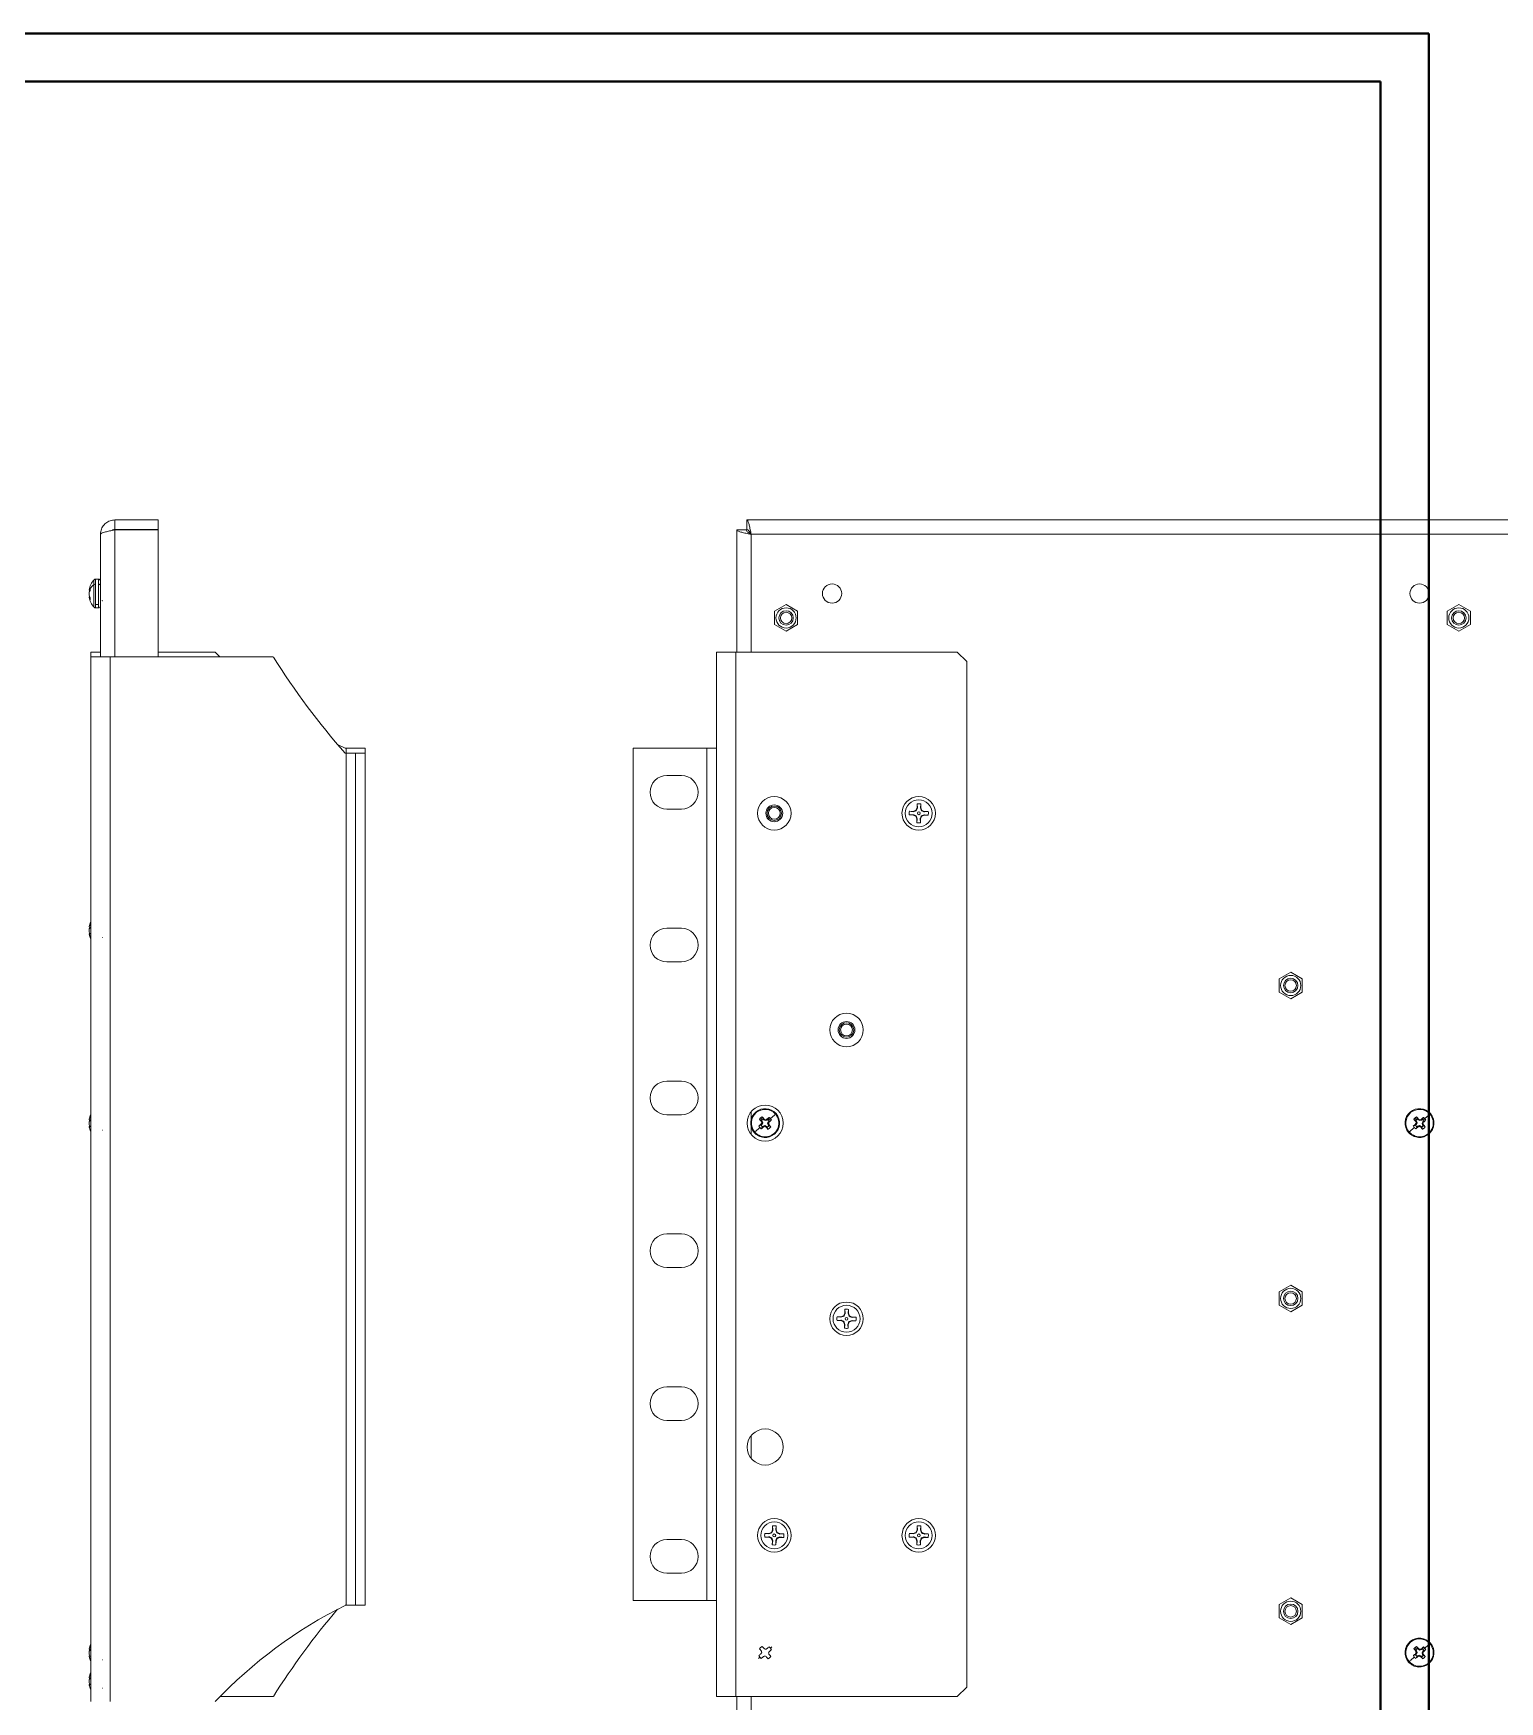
# Model space of a CAD drawing. Header units: millimetres. Extents: x 0 to 1158, y 0 to 594.
# Drawn here: x 551.3 to 855.8, y 247.7 to 594.2 of the extents above; entities that cross this region are included whole.
import ezdxf

# ---------------------------------------------------------------- set-up
doc = ezdxf.new("R2010")
doc.units = ezdxf.units.MM

msp = doc.modelspace()

# ---------------------------------------------------------------- linework, layer by layer
at = {"color": 7, "linetype": 'Continuous', "lineweight": 40}
for p, q in [((0.08, 594.21), (841.08, 594.21)), ((841.08, 0.21), (841.08, 594.21)), ((25.08, 584.21), (831.08, 584.21)), ((831.08, 10.21), (831.08, 584.21))]:
    msp.add_line(p, q, dxfattribs=at)
at = {"color": 7, "linetype": 'Continuous', "lineweight": 15}
for p, q in [((568.25, 493.15), (568.25, 491.15)), ((568.25, 493.15), (577.25, 493.15)), ((577.25, 493.15), (577.25, 491.15)), ((1134.91, 493.15), (699.45, 493.15)), ((699.45, 493.15), (699.45, 491.15)), ((565.25, 464.67), (565.25, 490.15)), ((568.25, 491.15), (577.25, 491.15)), ((568.25, 491.08), (577.25, 491.08)), ((577.25, 464.67), (577.25, 491.08)), ((697.38, 491.08), (697.38, 465.7)), ((697.38, 491.08), (699.38, 491.08)), ((1133.98, 490.15), (700.38, 490.15)), ((562.91, 478.55), (563.09, 478.53)), ((563.09, 478.78), (563.09, 478.46)), ((564.82, 480.85), (564.24, 480.85)), ((564.24, 475.57), (564.24, 479.8)), ((564.82, 479.8), (564.82, 475.57)), ((562.91, 477.9), (562.92, 477.9)), ((562.91, 477.14), (563.05, 477.16)), ((562.93, 478.16), (562.97, 478.16)), ((563.09, 477.04), (563.09, 476.76)), ((563.09, 476.76), (563.09, 476.55)), ((564.82, 475.57), (564.24, 475.57)), ((564.24, 474.85), (564.82, 474.85)), ((707.63, 475.55), (705.23, 474.16)), ((710.03, 474.16), (707.63, 475.55)), ((847.33, 475.55), (844.93, 474.16)), ((849.73, 474.16), (847.33, 475.55)), ((705.23, 474.16), (705.23, 471.39)), ((705.23, 471.39), (707.63, 470.01)), ((707.63, 470.01), (710.03, 471.39)), ((710.03, 471.39), (710.03, 474.16)), ((844.93, 474.16), (844.93, 471.39)), ((844.93, 471.39), (847.33, 470.01)), ((847.33, 470.01), (849.73, 471.39)), ((849.73, 471.39), (849.73, 474.16)), ((563.25, 464.67), (563.25, 465.7)), ((563.25, 465.7), (565.25, 465.7)), ((563.25, 247.67), (563.25, 464.67)), ((563.25, 464.67), (567.25, 464.67)), ((567.25, 247.67), (567.25, 464.67)), ((567.25, 464.67), (601.15, 464.67)), ((577.25, 465.7), (589.05, 465.7)), ((590.05, 464.67), (589.05, 465.7)), ((693.18, 465.7), (693.18, 248.7)), ((697.18, 465.7), (693.18, 465.7)), ((697.18, 465.7), (697.18, 248.7)), ((743.18, 465.7), (697.18, 465.7)), ((745.18, 463.7), (743.18, 465.7)), ((745.18, 463.7), (745.18, 250.7)), ((616.05, 445.7), (614.46, 446.51)), ((616.25, 445.7), (616.05, 445.7)), ((616.05, 444.67), (616.25, 444.67)), ((620.25, 445.7), (616.25, 445.7)), ((616.25, 267.67), (616.25, 444.67)), ((616.25, 444.67), (618.25, 444.67)), ((618.25, 444.67), (620.25, 444.67)), ((618.25, 267.67), (618.25, 444.67)), ((620.25, 445.7), (620.25, 444.67)), ((620.25, 267.67), (620.25, 444.67)), ((675.88, 445.7), (675.88, 268.7)), ((675.88, 445.7), (691.18, 445.7)), ((691.18, 445.7), (691.18, 268.7)), ((691.18, 445.7), (693.18, 445.7)), ((682.88, 440.07), (685.88, 440.07)), ((734.82, 433.38), (734.58, 432.82)), ((734.82, 433.38), (734.83, 434.17)), ((734.82, 433.38), (734.9, 433.36)), ((734.9, 433.36), (734.84, 434.17)), ((735.59, 434.15), (735.51, 433.35)), ((735.51, 433.35), (735.59, 433.36)), ((735.51, 433.35), (735.72, 432.71)), ((735.6, 434.15), (735.59, 433.36)), ((735.81, 432.8), (735.59, 433.36)), ((685.88, 433.07), (682.88, 433.07)), ((734.02, 431.91), (733.21, 431.86)), ((734, 431.83), (733.21, 431.85)), ((733.22, 432.61), (734.03, 432.52)), ((733.23, 432.62), (734.02, 432.6)), ((734, 431.83), (734.02, 431.91)), ((734, 431.83), (734.56, 431.59)), ((734.58, 432.82), (734.02, 432.6)), ((734.03, 432.52), (734.02, 432.6)), ((734.03, 432.52), (734.67, 432.73)), ((734.56, 431.59), (734.65, 431.68)), ((734.56, 431.59), (734.78, 431.03)), ((734.58, 432.82), (734.67, 432.73)), ((734.86, 431.04), (734.65, 431.68)), ((734.76, 430.24), (734.78, 431.03)), ((734.77, 430.24), (734.86, 431.04)), ((734.86, 431.04), (734.78, 431.03)), ((735.47, 431.03), (735.52, 430.23)), ((735.54, 431.02), (735.47, 431.03)), ((735.54, 431.02), (735.53, 430.23)), ((735.54, 431.02), (735.79, 431.57)), ((736.33, 431.87), (735.7, 431.66)), ((735.79, 431.57), (735.7, 431.66)), ((735.81, 432.8), (735.72, 432.71)), ((735.79, 431.57), (736.35, 431.79)), ((735.81, 432.8), (736.36, 432.56)), ((736.33, 431.87), (736.35, 431.79)), ((737.14, 431.78), (736.33, 431.87)), ((736.35, 432.48), (736.36, 432.56)), ((736.35, 432.48), (737.15, 432.54)), ((737.14, 431.78), (736.35, 431.79)), ((736.36, 432.56), (737.15, 432.54)), ((562.91, 408.59), (563.09, 408.57)), ((562.91, 407.94), (562.92, 407.94)), ((562.91, 407.18), (563.05, 407.2)), ((562.93, 408.2), (562.97, 408.2)), ((682.88, 408.32), (685.88, 408.32)), ((685.88, 401.32), (682.88, 401.32)), ((812.42, 399.2), (810.02, 397.81)), ((814.82, 397.81), (812.42, 399.2)), ((810.02, 397.81), (810.02, 395.04)), ((814.82, 395.04), (814.82, 397.81)), ((810.02, 395.04), (812.42, 393.66)), ((812.42, 393.66), (814.82, 395.04)), ((682.88, 376.57), (685.88, 376.57)), ((562.91, 368.55), (563.09, 368.53)), ((562.91, 367.9), (562.92, 367.9)), ((562.93, 368.16), (562.97, 368.16)), ((685.88, 369.57), (682.88, 369.57)), ((702.43, 367.41), (701.99, 367.23)), ((702.09, 368.65), (702.35, 368.94)), ((702.09, 368.65), (702.51, 368.41)), ((702.35, 368.94), (702.67, 369.14)), ((702.35, 368.94), (702.66, 368.57)), ((702.43, 367.41), (702.6, 367.55)), ((702.46, 367.66), (702.6, 367.55)), ((702.5, 368.16), (702.65, 368.24)), ((702.66, 368.57), (702.51, 368.41)), ((702.65, 368.24), (702.51, 368.41)), ((702.58, 367.9), (702.77, 367.89)), ((702.77, 367.89), (702.6, 367.55)), ((702.65, 368.24), (702.77, 367.89)), ((702.85, 368.69), (702.66, 368.57)), ((702.85, 368.69), (702.67, 369.14)), ((702.85, 368.69), (702.98, 368.53)), ((703.09, 368.67), (702.98, 368.53)), ((703.32, 368.36), (702.98, 368.53)), ((703.34, 368.55), (703.32, 368.36)), ((703.68, 368.48), (703.32, 368.36)), ((703.59, 368.63), (703.68, 368.48)), ((703.68, 368.48), (703.84, 368.62)), ((703.8, 367.81), (703.97, 368.14)), ((703.92, 367.45), (703.8, 367.81)), ((703.99, 367.79), (703.8, 367.81)), ((703.84, 368.62), (704.09, 369.04)), ((704.01, 368.47), (703.84, 368.62)), ((704.07, 367.53), (703.92, 367.45)), ((703.92, 367.45), (704.05, 367.29)), ((704.13, 368.28), (703.97, 368.14)), ((704.11, 368.04), (703.97, 368.14)), ((704.37, 368.78), (704.01, 368.47)), ((704.13, 368.28), (704.01, 368.47)), ((704.09, 369.04), (704.37, 368.78)), ((704.58, 368.46), (704.13, 368.28)), ((704.37, 368.78), (704.58, 368.46)), ((838.33, 367.41), (837.89, 367.23)), ((837.99, 368.65), (838.25, 368.94)), ((837.99, 368.65), (838.41, 368.41)), ((838.25, 368.94), (838.57, 369.14)), ((838.25, 368.94), (838.56, 368.57)), ((838.33, 367.41), (838.5, 367.55)), ((838.36, 367.66), (838.5, 367.55)), ((838.4, 368.16), (838.55, 368.24)), ((838.56, 368.57), (838.41, 368.41)), ((838.55, 368.24), (838.41, 368.41)), ((838.48, 367.9), (838.67, 367.89)), ((838.67, 367.89), (838.5, 367.55)), ((838.55, 368.24), (838.67, 367.89)), ((838.75, 368.69), (838.56, 368.57)), ((838.75, 368.69), (838.57, 369.14)), ((838.75, 368.69), (838.88, 368.53)), ((838.99, 368.67), (838.88, 368.53)), ((839.22, 368.36), (838.88, 368.53)), ((839.24, 368.55), (839.22, 368.36)), ((839.58, 368.48), (839.22, 368.36)), ((839.49, 368.63), (839.58, 368.48)), ((839.58, 368.48), (839.74, 368.62)), ((839.7, 367.81), (839.87, 368.14)), ((839.82, 367.45), (839.7, 367.81)), ((839.89, 367.79), (839.7, 367.81)), ((839.74, 368.62), (839.99, 369.04)), ((839.91, 368.47), (839.74, 368.62)), ((839.97, 367.53), (839.82, 367.45)), ((839.82, 367.45), (839.95, 367.29)), ((840.03, 368.28), (839.87, 368.14)), ((840.01, 368.04), (839.87, 368.14)), ((840.27, 368.78), (839.91, 368.47)), ((840.03, 368.28), (839.91, 368.47)), ((839.99, 369.04), (840.27, 368.78)), ((840.48, 368.46), (840.03, 368.28)), ((840.27, 368.78), (840.48, 368.46)), ((562.91, 367.14), (563.05, 367.16)), ((702.19, 366.91), (701.99, 367.23)), ((702.48, 366.66), (702.19, 366.91)), ((702.72, 367.07), (702.48, 366.66)), ((702.88, 367.21), (703.24, 367.33)), ((702.97, 367.06), (702.88, 367.21)), ((703.23, 367.14), (703.24, 367.33)), ((703.24, 367.33), (703.58, 367.16)), ((703.47, 367.02), (703.58, 367.16)), ((703.72, 367), (703.9, 367.12)), ((703.72, 367), (703.9, 366.55)), ((703.9, 367.12), (704.05, 367.29)), ((704.22, 366.76), (703.9, 366.55)), ((704.47, 367.04), (704.05, 367.29)), ((704.47, 367.04), (704.22, 366.76)), ((838.09, 366.91), (837.89, 367.23)), ((838.38, 366.66), (838.09, 366.91)), ((838.62, 367.07), (838.38, 366.66)), ((838.78, 367.21), (839.14, 367.33)), ((838.87, 367.06), (838.78, 367.21)), ((839.13, 367.14), (839.14, 367.33)), ((839.14, 367.33), (839.48, 367.16)), ((839.37, 367.02), (839.48, 367.16)), ((839.62, 367), (839.8, 367.12)), ((839.62, 367), (839.8, 366.55)), ((839.8, 367.12), (839.95, 367.29)), ((840.12, 366.76), (839.8, 366.55)), ((840.37, 367.04), (839.95, 367.29)), ((840.37, 367.04), (840.12, 366.76)), ((682.88, 344.82), (685.88, 344.82)), ((685.88, 337.82), (682.88, 337.82)), ((812.42, 334.2), (810.02, 332.81)), ((810.02, 332.81), (810.02, 330.04)), ((814.82, 332.81), (812.42, 334.2)), ((814.82, 330.04), (814.82, 332.81)), ((810.02, 330.04), (812.42, 328.66)), ((812.42, 328.66), (814.82, 330.04)), ((719.02, 326.91), (718.21, 326.86)), ((719, 326.83), (718.21, 326.85)), ((718.22, 327.61), (719.03, 327.52)), ((718.23, 327.62), (719.02, 327.6)), ((719, 326.83), (719.02, 326.91)), ((719, 326.83), (719.56, 326.59)), ((719.58, 327.82), (719.02, 327.6)), ((719.03, 327.52), (719.02, 327.6)), ((719.03, 327.52), (719.67, 327.73)), ((719.56, 326.59), (719.65, 326.68)), ((719.56, 326.59), (719.78, 326.03)), ((719.82, 328.38), (719.58, 327.82)), ((719.58, 327.82), (719.67, 327.73)), ((719.86, 326.04), (719.65, 326.68)), ((719.76, 325.24), (719.78, 326.03)), ((719.77, 325.24), (719.86, 326.04)), ((719.86, 326.04), (719.78, 326.03)), ((719.82, 328.38), (719.83, 329.17)), ((719.82, 328.38), (719.9, 328.36)), ((719.9, 328.36), (719.84, 329.17)), ((720.47, 326.03), (720.52, 325.23)), ((720.54, 326.02), (720.47, 326.03)), ((720.59, 329.15), (720.51, 328.35)), ((720.51, 328.35), (720.59, 328.36)), ((720.51, 328.35), (720.72, 327.71)), ((720.54, 326.02), (720.53, 325.23)), ((720.54, 326.02), (720.79, 326.57)), ((720.6, 329.15), (720.59, 328.36)), ((720.81, 327.8), (720.59, 328.36)), ((721.33, 326.87), (720.7, 326.66)), ((720.79, 326.57), (720.7, 326.66)), ((720.81, 327.8), (720.72, 327.71)), ((720.79, 326.57), (721.35, 326.79)), ((720.81, 327.8), (721.36, 327.56)), ((721.33, 326.87), (721.35, 326.79)), ((722.14, 326.78), (721.33, 326.87)), ((721.35, 327.48), (721.36, 327.56)), ((721.35, 327.48), (722.15, 327.54)), ((722.14, 326.78), (721.35, 326.79)), ((721.36, 327.56), (722.15, 327.54)), ((682.88, 313.07), (685.88, 313.07)), ((685.88, 306.07), (682.88, 306.07)), ((682.88, 281.32), (685.88, 281.32)), ((704.02, 281.91), (703.21, 281.86)), ((704, 281.83), (703.21, 281.85)), ((703.22, 282.61), (704.03, 282.52)), ((703.23, 282.62), (704.02, 282.6)), ((704, 281.83), (704.02, 281.91)), ((704, 281.83), (704.56, 281.59)), ((704.58, 282.82), (704.02, 282.6)), ((704.03, 282.52), (704.02, 282.6)), ((704.03, 282.52), (704.67, 282.73)), ((704.56, 281.59), (704.65, 281.68)), ((704.56, 281.59), (704.78, 281.03)), ((704.82, 283.38), (704.58, 282.82)), ((704.58, 282.82), (704.67, 282.73)), ((704.86, 281.04), (704.65, 281.68)), ((704.76, 280.24), (704.78, 281.03)), ((704.77, 280.24), (704.86, 281.04)), ((704.86, 281.04), (704.78, 281.03)), ((704.82, 283.38), (704.83, 284.17)), ((704.82, 283.38), (704.9, 283.36)), ((704.9, 283.36), (704.84, 284.17)), ((705.47, 281.03), (705.52, 280.23)), ((705.54, 281.02), (705.47, 281.03)), ((705.59, 284.15), (705.51, 283.35)), ((705.51, 283.35), (705.59, 283.36)), ((705.51, 283.35), (705.72, 282.71)), ((705.54, 281.02), (705.53, 280.23)), ((705.54, 281.02), (705.79, 281.57)), ((705.6, 284.15), (705.59, 283.36)), ((705.81, 282.8), (705.59, 283.36)), ((706.33, 281.87), (705.7, 281.66)), ((705.79, 281.57), (705.7, 281.66)), ((705.81, 282.8), (705.72, 282.71)), ((705.79, 281.57), (706.35, 281.79)), ((705.81, 282.8), (706.36, 282.56)), ((706.33, 281.87), (706.35, 281.79)), ((707.14, 281.78), (706.33, 281.87)), ((706.35, 282.48), (706.36, 282.56)), ((706.35, 282.48), (707.15, 282.54)), ((707.14, 281.78), (706.35, 281.79)), ((706.36, 282.56), (707.15, 282.54)), ((734.02, 281.91), (733.21, 281.86)), ((734, 281.83), (733.21, 281.85)), ((733.22, 282.61), (734.03, 282.52)), ((733.23, 282.62), (734.02, 282.6)), ((734, 281.83), (734.02, 281.91)), ((734, 281.83), (734.56, 281.59)), ((734.58, 282.82), (734.02, 282.6)), ((734.03, 282.52), (734.02, 282.6)), ((734.03, 282.52), (734.67, 282.73)), ((734.56, 281.59), (734.65, 281.68)), ((734.56, 281.59), (734.78, 281.03)), ((734.82, 283.38), (734.58, 282.82)), ((734.58, 282.82), (734.67, 282.73)), ((734.86, 281.04), (734.65, 281.68)), ((734.76, 280.24), (734.78, 281.03)), ((734.77, 280.24), (734.86, 281.04)), ((734.86, 281.04), (734.78, 281.03)), ((734.82, 283.38), (734.83, 284.17)), ((734.82, 283.38), (734.9, 283.36)), ((734.9, 283.36), (734.84, 284.17)), ((735.47, 281.03), (735.52, 280.23)), ((735.54, 281.02), (735.47, 281.03)), ((735.59, 284.15), (735.51, 283.35)), ((735.51, 283.35), (735.59, 283.36)), ((735.51, 283.35), (735.72, 282.71)), ((735.54, 281.02), (735.53, 280.23)), ((735.54, 281.02), (735.79, 281.57)), ((735.6, 284.15), (735.59, 283.36)), ((735.81, 282.8), (735.59, 283.36)), ((736.33, 281.87), (735.7, 281.66)), ((735.79, 281.57), (735.7, 281.66)), ((735.81, 282.8), (735.72, 282.71)), ((735.79, 281.57), (736.35, 281.79)), ((735.81, 282.8), (736.36, 282.56)), ((736.33, 281.87), (736.35, 281.79)), ((737.14, 281.78), (736.33, 281.87)), ((736.35, 282.48), (736.36, 282.56)), ((736.35, 282.48), (737.15, 282.54)), ((737.14, 281.78), (736.35, 281.79)), ((736.36, 282.56), (737.15, 282.54)), ((685.88, 274.32), (682.88, 274.32)), ((616.25, 267.67), (616.05, 267.67)), ((618.25, 267.67), (616.25, 267.67)), ((620.25, 267.67), (618.25, 267.67)), ((691.18, 268.7), (675.88, 268.7)), ((693.18, 268.7), (691.18, 268.7)), ((812.42, 269.2), (810.02, 267.81)), ((810.02, 267.81), (810.02, 265.04)), ((814.82, 267.81), (812.42, 269.2)), ((814.82, 265.04), (814.82, 267.81)), ((810.02, 265.04), (812.42, 263.66)), ((812.42, 263.66), (814.82, 265.04)), ((562.91, 258.55), (563.09, 258.53)), ((562.91, 257.9), (562.92, 257.9)), ((562.91, 257.14), (563.05, 257.16)), ((562.93, 258.16), (562.97, 258.16)), ((702.19, 256.91), (701.99, 257.23)), ((702.09, 258.65), (702.35, 258.94)), ((702.48, 256.66), (702.19, 256.91)), ((702.35, 258.94), (702.67, 259.14)), ((702.46, 257.66), (702.48, 257.64)), ((702.5, 258.16), (702.52, 258.17)), ((702.58, 257.9), (702.61, 257.9)), ((702.97, 257.06), (702.96, 257.09)), ((703.09, 258.67), (703.07, 258.65)), ((703.23, 257.14), (703.23, 257.18)), ((703.34, 258.55), (703.33, 258.52)), ((703.47, 257.02), (703.49, 257.04)), ((703.59, 258.63), (703.61, 258.61)), ((704.22, 256.76), (703.9, 256.55)), ((703.99, 257.79), (703.95, 257.8)), ((704.07, 257.53), (704.04, 257.52)), ((704.11, 258.04), (704.08, 258.05)), ((704.09, 259.04), (704.37, 258.78)), ((704.47, 257.04), (704.22, 256.76)), ((704.37, 258.78), (704.58, 258.46)), ((838.33, 257.41), (837.89, 257.23)), ((838.09, 256.91), (837.89, 257.23)), ((837.99, 258.65), (838.25, 258.94)), ((837.99, 258.65), (838.41, 258.41)), ((838.38, 256.66), (838.09, 256.91)), ((838.25, 258.94), (838.57, 259.14)), ((838.25, 258.94), (838.56, 258.57)), ((838.33, 257.41), (838.5, 257.55)), ((838.36, 257.66), (838.5, 257.55)), ((838.62, 257.07), (838.38, 256.66)), ((838.4, 258.16), (838.55, 258.24)), ((838.56, 258.57), (838.41, 258.41)), ((838.55, 258.24), (838.41, 258.41)), ((838.48, 257.9), (838.67, 257.89)), ((838.67, 257.89), (838.5, 257.55)), ((838.55, 258.24), (838.67, 257.89)), ((838.75, 258.69), (838.56, 258.57)), ((838.75, 258.69), (838.57, 259.14)), ((838.75, 258.69), (838.88, 258.53)), ((838.78, 257.21), (839.14, 257.33)), ((838.87, 257.06), (838.78, 257.21)), ((838.99, 258.67), (838.88, 258.53)), ((839.22, 258.36), (838.88, 258.53)), ((839.13, 257.14), (839.14, 257.33)), ((839.14, 257.33), (839.48, 257.16)), ((839.24, 258.55), (839.22, 258.36)), ((839.58, 258.48), (839.22, 258.36)), ((839.37, 257.02), (839.48, 257.16)), ((839.49, 258.63), (839.58, 258.48)), ((839.58, 258.48), (839.74, 258.62)), ((839.62, 257), (839.8, 257.12)), ((839.62, 257), (839.8, 256.55)), ((839.7, 257.81), (839.87, 258.14)), ((839.82, 257.45), (839.7, 257.81)), ((839.89, 257.79), (839.7, 257.81)), ((839.74, 258.62), (839.99, 259.04)), ((839.91, 258.47), (839.74, 258.62)), ((839.8, 257.12), (839.95, 257.29)), ((840.12, 256.76), (839.8, 256.55)), ((839.97, 257.53), (839.82, 257.45)), ((839.82, 257.45), (839.95, 257.29)), ((840.03, 258.28), (839.87, 258.14)), ((840.01, 258.04), (839.87, 258.14)), ((840.27, 258.78), (839.91, 258.47)), ((840.03, 258.28), (839.91, 258.47)), ((840.37, 257.04), (839.95, 257.29)), ((839.99, 259.04), (840.27, 258.78)), ((840.48, 258.46), (840.03, 258.28)), ((840.37, 257.04), (840.12, 256.76)), ((840.27, 258.78), (840.48, 258.46)), ((562.91, 252.63), (563.09, 252.61)), ((562.91, 251.98), (562.92, 251.98)), ((562.91, 251.22), (563.05, 251.24)), ((562.93, 252.24), (562.97, 252.24)), ((743.18, 248.7), (745.18, 250.7)), ((590.05, 248.7), (601.15, 248.7)), ((697.18, 248.7), (693.18, 248.7)), ((743.18, 248.7), (697.18, 248.7)), ((697.38, 248.7), (697.38, 177.16))]:
    msp.add_line(p, q, dxfattribs=at)
at = {"color": 110, "linetype": 'Continuous', "lineweight": 15}
for p, q in [((568.25, 464.67), (568.25, 491.08)), ((700.38, 490.15), (700.38, 465.7)), ((563.91, 479.7), (563.91, 480.7)), ((563.91, 475), (563.91, 479.7)), ((564.24, 479.8), (564.24, 480.85)), ((564.82, 480.85), (564.82, 479.8)), ((564.24, 474.85), (564.24, 475.57)), ((564.82, 475.57), (564.82, 474.85)), ((616.25, 445.7), (616.25, 444.67)), ((700.38, 370.22), (700.38, 368.61)), ((700.38, 367.08), (700.38, 365.47)), ((700.38, 302.94), (700.38, 298.18)), ((700.38, 248.7), (700.38, 178.09))]:
    msp.add_line(p, q, dxfattribs=at)
at = {"color": 7, "linetype": 'Continuous', "lineweight": 15, "flags": 128}
for points in [[(564.82, 479.8), (564.9, 479.8), (564.98, 479.78), (565.06, 479.75), (565.12, 479.72), (565.18, 479.68), (565.22, 479.63), (565.24, 479.57), (565.25, 479.52)], [(704.37, 368.78), (704.52, 368.91), (704.66, 369.03), (704.8, 369.15), (704.94, 369.27), (705.07, 369.38), (705.2, 369.49), (705.32, 369.6), (705.45, 369.7)], [(705.45, 369.7), (705.47, 369.73), (705.49, 369.74), (705.51, 369.76), (705.53, 369.78), (705.54, 369.79), (705.55, 369.79), (705.56, 369.8), (705.56, 369.8)], [(840.27, 368.78), (840.42, 368.91), (840.56, 369.03), (840.7, 369.15), (840.84, 369.27), (840.97, 369.38), (841.1, 369.49), (841.22, 369.6), (841.35, 369.7)], [(841.35, 369.7), (841.37, 369.73), (841.39, 369.74), (841.41, 369.76), (841.43, 369.78), (841.44, 369.79), (841.45, 369.79), (841.46, 369.8), (841.46, 369.8)], [(701.12, 365.99), (701.09, 365.97), (701.07, 365.95), (701.05, 365.93), (701.04, 365.92), (701.02, 365.91), (701.01, 365.9), (701.01, 365.89), (701.01, 365.89)], [(702.19, 366.91), (702.05, 366.79), (701.9, 366.66), (701.76, 366.54), (701.63, 366.43), (701.49, 366.31), (701.36, 366.2), (701.24, 366.09), (701.12, 365.99)], [(702.88, 367.21), (702.79, 367.14), (702.72, 367.07)], [(703.72, 367), (703.64, 367.09), (703.58, 367.16)], [(837.02, 365.99), (836.99, 365.97), (836.97, 365.95), (836.95, 365.93), (836.94, 365.92), (836.92, 365.91), (836.91, 365.9), (836.91, 365.89), (836.91, 365.89)], [(838.09, 366.91), (837.95, 366.79), (837.8, 366.66), (837.66, 366.54), (837.53, 366.43), (837.39, 366.31), (837.26, 366.2), (837.14, 366.09), (837.02, 365.99)], [(838.78, 367.21), (838.69, 367.14), (838.62, 367.07)], [(839.62, 367), (839.54, 367.09), (839.48, 367.16)], [(838.09, 256.91), (837.95, 256.79), (837.8, 256.66), (837.66, 256.54), (837.53, 256.43), (837.39, 256.31), (837.26, 256.2), (837.14, 256.09), (837.02, 255.99)], [(838.78, 257.21), (838.69, 257.14), (838.62, 257.07)], [(839.62, 257), (839.54, 257.09), (839.48, 257.16)], [(840.27, 258.78), (840.42, 258.91), (840.56, 259.03), (840.7, 259.15), (840.84, 259.27), (840.97, 259.38), (841.1, 259.49), (841.22, 259.6), (841.35, 259.7)], [(841.35, 259.7), (841.37, 259.73), (841.39, 259.74), (841.41, 259.76), (841.43, 259.78), (841.44, 259.79), (841.45, 259.79), (841.46, 259.8), (841.46, 259.8)], [(837.02, 255.99), (836.99, 255.97), (836.97, 255.95), (836.95, 255.93), (836.94, 255.92), (836.92, 255.91), (836.91, 255.9), (836.91, 255.89), (836.91, 255.89)]]:
    msp.add_lwpolyline(points, dxfattribs=at)
at = {"color": 110, "linetype": 'Continuous', "lineweight": 15, "flags": 128}
for points in [[(702.19, 256.91), (702.05, 256.79), (701.9, 256.66), (701.9, 256.66)], [(704.37, 258.78), (704.52, 258.91), (704.66, 259.03), (704.66, 259.03)]]:
    msp.add_lwpolyline(points, dxfattribs=at)
at = {"color": 7, "linetype": 'Continuous', "lineweight": 15}
for centre, radius in [((717.18, 477.85), 2), ((839.18, 477.85), 2), ((707.63, 472.78), 2.1), ((847.33, 472.78), 2.1), ((707.63, 472.78), 1.5), ((707.63, 472.78), 1.19), ((847.33, 472.78), 1.5), ((847.33, 472.78), 1.19), ((705.18, 432.2), 3.48), ((705.18, 432.2), 1.75), ((705.18, 432.2), 1.5), ((705.18, 432.2), 1.23), ((735.18, 432.2), 3.48), ((735.18, 432.2), 2.8), ((735.18, 432.2), 0.293), ((812.42, 396.43), 2.1), ((812.42, 396.43), 1.5), ((812.42, 396.43), 1.19), ((720.18, 387.2), 3.48), ((720.18, 387.2), 1.75), ((720.18, 387.2), 1.5), ((720.18, 387.2), 1.23), ((703.28, 367.85), 3.75), ((812.42, 331.43), 2.1), ((812.42, 331.43), 1.5), ((720.18, 327.2), 3.48), ((720.18, 327.2), 2.8), ((812.42, 331.43), 1.19), ((720.18, 327.2), 0.293), ((703.28, 300.56), 3.75), ((705.18, 282.2), 3.48), ((705.18, 282.2), 2.8), ((735.18, 282.2), 3.48), ((735.18, 282.2), 2.8), ((705.18, 282.2), 0.293), ((735.18, 282.2), 0.293), ((812.42, 266.43), 2.1), ((812.42, 266.43), 1.5), ((812.42, 266.43), 1.19)]:
    msp.add_circle(centre, radius, dxfattribs=at)
for centre, radius, start, end in [((567.2, 477.85), 4.35, 139.0472, 170.3407), ((563.34, 478.46), 0.444, 157.3136, 168.452), ((564.81, 478.12), 1.95, 151.9027, 164.6833), ((565.65, 477.54), 2.79, 159.0759, 167.1958), ((565.09, 477.46), 2.23, 153.4421, 165.134), ((565.6, 477.38), 2.87, 125.9121, 150.741), ((564.24, 480.41), 0.432, 90, 139.0472), ((564.23, 479.25), 0.552, 88.5797, 124.5177), ((564.82, 480.41), 0.432, 0, 90), ((566.87, 477.64), 3.97, 172.5204, 176.2685), ((566.42, 477.55), 3.52, 172.0517, 176.0289), ((566.87, 478.05), 3.97, 183.7309, 187.4809), ((563.79, 477.27), 0.893, 187.9256, 195.8433), ((567.2, 477.85), 4.35, 189.6593, 220.9528), ((565.68, 478.16), 2.82, 192.8412, 203.3487), ((565.42, 477.6), 2.55, 193.1234, 204.3696), ((564.24, 475.28), 0.432, 220.9528, 270), ((564.82, 475.28), 0.432, 270, 0), ((736.52, 549.96), 160, 212.2161, 221.1562), ((682.88, 436.57), 3.5, 90, 270), ((685.88, 436.57), 3.5, 270, 90), ((735.18, 432.2), 2, 77.8774, 99.9908), ((735.18, 432.2), 2, 167.8774, 189.9908), ((735.18, 432.2), 2, 257.8774, 279.9908), ((735.18, 432.2), 2, 347.8774, 9.9908), ((567.2, 407.89), 4.35, 155.2367, 170.3407), ((564.81, 408.16), 1.95, 151.9029, 164.6838), ((563.34, 408.5), 0.444, 157.3101, 168.4526), ((566.87, 407.68), 3.97, 172.5195, 176.269), ((566.42, 407.59), 3.52, 172.052, 176.0287), ((566.87, 408.09), 3.97, 183.7314, 187.48), ((563.79, 407.31), 0.893, 187.9248, 195.8412), ((567.2, 407.89), 4.35, 189.6593, 204.7633), ((565.65, 407.58), 2.79, 159.0779, 167.195), ((565.09, 407.5), 2.23, 153.4439, 165.1329), ((565.69, 408.2), 2.82, 192.8427, 203.3473), ((565.42, 407.64), 2.55, 193.1246, 204.3689), ((682.88, 404.82), 3.5, 90, 270), ((685.88, 404.82), 3.5, 270, 90), ((682.88, 373.07), 3.5, 90, 270), ((685.88, 373.07), 3.5, 270, 90), ((703.28, 367.85), 3, 40.6452, 130.6452), ((839.18, 367.85), 3, 40.6452, 130.6452), ((567.2, 367.85), 4.35, 155.2367, 170.3407), ((563.34, 368.46), 0.444, 157.3076, 168.4551), ((566.87, 367.64), 3.97, 172.5199, 176.2687), ((566.42, 367.55), 3.52, 172.052, 176.0287), ((566.87, 368.05), 3.97, 183.7313, 187.4803), ((564.81, 368.12), 1.95, 151.9024, 164.6843), ((565.65, 367.54), 2.79, 159.078, 167.1947), ((565.09, 367.46), 2.23, 153.4427, 165.1338), ((565.69, 368.16), 2.82, 192.8425, 203.3472), ((703.28, 367.85), 3, 130.6452, 220.6452), ((703.28, 367.85), 2.85, 40.6452, 220.6452), ((703.28, 367.85), 2.85, 220.6452, 40.6452), ((732.5, 333.71), 45.34, 131.5099, 132.3131), ((737.65, 397.42), 45.74, 218.9814, 219.7775), ((744.77, 346.82), 47.16, 153.4484, 153.7781), ((748.86, 382.79), 48.62, 197.5175, 197.8374), ((669.06, 338.55), 45.45, 41.5111, 42.3123), ((681.11, 324.06), 49.73, 63.458, 63.7707), ((718.26, 322.18), 48.71, 107.5168, 107.836), ((732.51, 333.91), 45.18, 128.976, 129.7819), ((660.52, 389.51), 48.58, 333.4536, 333.7737), ((657.65, 352.88), 48.68, 17.5179, 17.8374), ((669.17, 338.48), 45.4, 38.9774, 39.7794), ((674.07, 401.97), 45.32, 311.5095, 312.313), ((703.28, 367.85), 3, 310.6452, 40.6452), ((839.18, 367.85), 3, 130.6452, 220.6452), ((839.18, 367.85), 2.85, 40.6452, 220.6452), ((839.18, 367.85), 2.85, 220.6452, 40.6452), ((868.46, 333.64), 45.43, 131.5107, 132.3123), ((873.43, 397.33), 45.59, 218.9796, 219.7783), ((882.5, 345.91), 49.21, 153.4553, 153.7713), ((885.28, 382.96), 49.16, 197.5193, 197.8356), ((805.03, 338.62), 45.35, 41.5102, 42.3132), ((817.25, 324.55), 49.19, 63.4555, 63.7717), ((854.27, 321.83), 49.08, 107.5175, 107.8344), ((868.5, 333.79), 45.33, 128.9774, 129.7806), ((795.53, 389.95), 49.58, 333.4582, 333.7718), ((792.74, 352.63), 49.52, 17.5192, 17.8332), ((805.1, 338.51), 45.37, 38.9776, 39.7803), ((809.97, 401.97), 45.32, 311.5095, 312.313), ((839.18, 367.85), 3, 310.6452, 40.6452), ((563.79, 367.27), 0.893, 187.9244, 195.8423), ((567.2, 367.85), 4.35, 189.6593, 204.7633), ((565.42, 367.6), 2.55, 193.1234, 204.37), ((703.28, 367.85), 3, 220.6452, 310.6452), ((674.04, 401.81), 45.22, 308.9761, 309.7814), ((688.23, 413.76), 48.97, 287.5184, 287.836), ((725.14, 411.01), 49.04, 243.4557, 243.7729), ((737.47, 397.11), 45.4, 221.5107, 222.3127), ((839.18, 367.85), 3, 220.6452, 310.6452), ((809.82, 401.95), 45.4, 308.9781, 309.7802), ((824.16, 413.67), 48.87, 287.5176, 287.8358), ((860.87, 410.67), 48.65, 243.4545, 243.7741), ((873.25, 397), 45.24, 221.5087, 222.3136), ((682.88, 341.32), 3.5, 90, 270), ((685.88, 341.32), 3.5, 270, 90), ((720.18, 327.2), 2, 167.8774, 189.9908), ((720.18, 327.2), 2, 77.8774, 99.9908), ((720.18, 327.2), 2, 347.8774, 9.9908), ((720.18, 327.2), 2, 257.8774, 279.9908), ((682.88, 309.57), 3.5, 90, 270), ((685.88, 309.57), 3.5, 270, 90), ((705.18, 282.2), 2, 77.8774, 99.9908), ((735.18, 282.2), 2, 77.8774, 99.9908), ((682.88, 277.82), 3.5, 90, 270), ((685.88, 277.82), 3.5, 270, 90), ((705.18, 282.2), 2, 167.8774, 189.9908), ((705.18, 282.2), 2, 347.8774, 9.9908), ((735.18, 282.2), 2, 167.8774, 189.9908), ((735.18, 282.2), 2, 347.8774, 9.9908), ((705.18, 282.2), 2, 257.8774, 279.9908), ((735.18, 282.2), 2, 257.8774, 279.9908), ((660.02, 180.08), 98, 116.6578, 136.3999), ((736.52, 163.4), 160, 139.717, 147.7839), ((839.18, 257.85), 3, 130.6452, 220.6452), ((839.18, 257.85), 2.85, 40.6452, 220.6452), ((839.18, 257.85), 3, 40.6452, 130.6452), ((567.2, 257.85), 4.35, 155.2367, 170.3407), ((563.34, 258.46), 0.444, 157.3081, 168.4546), ((566.87, 257.64), 3.97, 172.5195, 176.269), ((566.42, 257.55), 3.52, 172.052, 176.0287), ((566.87, 258.05), 3.97, 183.7314, 187.48), ((563.79, 257.27), 0.893, 187.9248, 195.8412), ((567.2, 257.85), 4.35, 189.6593, 204.7633), ((564.81, 258.12), 1.95, 151.9024, 164.6843), ((565.65, 257.54), 2.79, 159.0779, 167.195), ((565.09, 257.46), 2.23, 153.4428, 165.134), ((565.69, 258.16), 2.82, 192.8427, 203.3473), ((565.42, 257.6), 2.55, 193.1246, 204.3689), ((732.5, 223.71), 45.34, 131.5099, 132.3131), ((737.63, 287.41), 45.71, 218.981, 219.7775), ((744.55, 236.93), 46.92, 153.4472, 153.7786), ((674.03, 291.82), 45.23, 308.976, 309.7809), ((749.15, 272.89), 48.92, 197.5185, 197.8364), ((669.02, 228.52), 45.49, 41.511, 42.3114), ((688.18, 303.9), 49.12, 287.5196, 287.8362), ((681.36, 214.55), 49.18, 63.4569, 63.7731), ((725.34, 301.41), 49.49, 243.4565, 243.7707), ((718.29, 212.07), 48.82, 107.5172, 107.8357), ((737.63, 287.26), 45.62, 221.5126, 222.3108), ((732.51, 223.9), 45.2, 128.9762, 129.7818), ((660.52, 279.51), 48.58, 333.4536, 333.7737), ((657.82, 242.94), 48.49, 17.5171, 17.8378), ((669.19, 228.49), 45.39, 38.9775, 39.7798), ((674.06, 291.98), 45.34, 311.5099, 312.3131), ((839.18, 257.85), 2.85, 220.6452, 40.6452), ((868.46, 223.64), 45.43, 131.5107, 132.3123), ((873.41, 287.31), 45.57, 218.9792, 219.7783), ((882.27, 236.02), 48.95, 153.4541, 153.7718), ((809.81, 291.96), 45.42, 308.978, 309.7797), ((885.6, 273.06), 49.5, 197.5204, 197.8345), ((805, 228.59), 45.39, 41.5101, 42.3123), ((824.11, 303.81), 49.03, 287.5188, 287.836), ((817.49, 215.03), 48.65, 63.4545, 63.7741), ((861.07, 301.06), 49.1, 243.4552, 243.772), ((854.3, 211.74), 49.18, 107.5178, 107.8341), ((873.41, 287.15), 45.45, 221.5106, 222.3117), ((868.51, 223.78), 45.35, 128.9775, 129.7805), ((795.53, 279.95), 49.58, 333.4582, 333.7718), ((792.92, 242.68), 49.34, 17.5184, 17.8335), ((805.12, 228.52), 45.35, 38.9777, 39.7806), ((809.96, 291.98), 45.34, 311.5099, 312.3131), ((839.18, 257.85), 3, 310.6452, 40.6452), ((567.2, 251.93), 4.35, 155.2367, 170.3407), ((564.81, 252.2), 1.95, 151.9024, 164.6843), ((839.18, 257.85), 3, 220.6452, 310.6452), ((563.34, 252.54), 0.444, 157.3081, 168.4546), ((566.87, 251.72), 3.97, 172.5192, 176.2693), ((566.42, 251.63), 3.52, 172.052, 176.0287), ((566.87, 252.13), 3.97, 183.7314, 187.48), ((563.79, 251.35), 0.893, 187.9248, 195.8412), ((567.2, 251.93), 4.35, 189.6593, 204.7633), ((565.65, 251.62), 2.79, 159.0779, 167.195), ((565.09, 251.54), 2.23, 153.4428, 165.134), ((565.69, 252.24), 2.82, 192.8427, 203.3473), ((565.42, 251.68), 2.55, 193.1246, 204.3689)]:
    msp.add_arc(centre, radius, start, end, dxfattribs=at)
at = {"color": 110, "linetype": 'Continuous', "lineweight": 15}
for centre, radius, start, end in [((565.24, 407.66), 2.44, 144.6844, 151.6684), ((565.23, 367.63), 2.43, 144.6702, 151.6818), ((565.22, 257.63), 2.42, 144.6561, 151.6952), ((565.22, 251.71), 2.42, 144.6561, 151.6952)]:
    msp.add_arc(centre, radius, start, end, dxfattribs=at)
at = {"color": 7, "linetype": 'Continuous', "lineweight": 15}
for points, knots in [([(568.25, 493.15), (567.91, 493.11), (567.23, 493.05), (566.33, 492.52), (565.64, 491.74), (565.3, 490.9), (565.26, 490.35), (565.25, 490.15)], [0, 0, 0, 0, 0.213773, 0.432613, 0.651455, 0.870295, 1, 1, 1, 1]), ([(700.38, 490.15), (700.32, 490.48), (700.18, 491.16), (699.98, 492.07), (699.78, 492.76), (699.6, 493.1), (699.49, 493.13), (699.45, 493.15)], [0, 0, 0, 0, 0.213772, 0.432613, 0.651454, 0.870296, 1, 1, 1, 1]), ([(565.25, 490.15), (565.28, 490.21), (565.35, 490.35), (565.87, 490.55), (566.66, 490.75), (567.5, 490.93), (568.05, 491.04), (568.25, 491.08)], [0, 0, 0, 0, 0.213772, 0.432613, 0.651454, 0.870296, 1, 1, 1, 1]), ([(568.25, 491.15), (568.1, 491.14), (567.9, 491.12), (567.75, 491), (567.71, 490.97)], [0, 0, 0, 0, 0.760859, 1, 1, 1, 1]), ([(697.38, 491.08), (697.41, 491.01), (697.48, 490.88), (698.01, 490.67), (698.79, 490.47), (699.63, 490.29), (700.18, 490.19), (700.38, 490.15)], [0, 0, 0, 0, 0.213773, 0.432613, 0.651455, 0.870295, 1, 1, 1, 1]), ([(699.38, 491.08), (699.4, 490.99), (699.44, 490.82), (699.69, 490.58), (700.02, 490.36), (700.27, 490.21), (700.38, 490.15)], [0, 0, 0, 0, 0.280305, 0.530236, 0.780093, 1, 1, 1, 1]), ([(700.38, 490.15), (700.29, 490.29), (700.13, 490.57), (699.89, 490.9), (699.67, 491.11), (699.52, 491.13), (699.45, 491.15)], [0, 0, 0, 0, 0.280309, 0.530235, 0.780091, 1, 1, 1, 1]), ([(565.66, 476.37), (565.65, 476.36), (565.65, 476.34), (565.64, 476.36), (565.64, 476.37)], [0, 0, 0, 0, 0.561237, 1, 1, 1, 1]), ([(734.67, 432.73), (734.73, 432.9), (734.81, 433.12), (734.88, 433.31), (734.9, 433.36)], [0, 0, 0, 0, 0.767392, 1, 1, 1, 1]), ([(734.65, 431.68), (734.48, 431.75), (734.26, 431.83), (734.06, 431.9), (734.02, 431.91)], [0, 0, 0, 0, 0.76739, 1, 1, 1, 1]), ([(735.7, 431.66), (735.63, 431.49), (735.55, 431.27), (735.48, 431.08), (735.47, 431.03)], [0, 0, 0, 0, 0.767382, 1, 1, 1, 1]), ([(735.72, 432.71), (735.88, 432.65), (736.1, 432.56), (736.3, 432.5), (736.35, 432.48)], [0, 0, 0, 0, 0.767381, 1, 1, 1, 1]), ([(565.66, 406.41), (565.65, 406.4), (565.65, 406.38), (565.64, 406.4), (565.64, 406.41)], [0, 0, 0, 0, 0.561237, 1, 1, 1, 1]), ([(702.43, 367.41), (702.47, 367.35), (702.55, 367.22), (702.66, 367.12), (702.72, 367.07)], [0, 0, 0, 0, 0.499994, 1, 1, 1, 1]), ([(838.33, 367.41), (838.37, 367.35), (838.45, 367.22), (838.56, 367.12), (838.62, 367.07)], [0, 0, 0, 0, 0.500004, 1, 1, 1, 1]), ([(565.66, 366.37), (565.65, 366.36), (565.65, 366.34), (565.64, 366.36), (565.64, 366.37)], [0, 0, 0, 0, 0.561236, 1, 1, 1, 1]), ([(719.65, 326.68), (719.48, 326.75), (719.26, 326.83), (719.06, 326.9), (719.02, 326.91)], [0, 0, 0, 0, 0.767391, 1, 1, 1, 1]), ([(719.67, 327.73), (719.73, 327.9), (719.81, 328.12), (719.88, 328.31), (719.9, 328.36)], [0, 0, 0, 0, 0.767391, 1, 1, 1, 1]), ([(720.7, 326.66), (720.63, 326.49), (720.55, 326.27), (720.48, 326.08), (720.47, 326.03)], [0, 0, 0, 0, 0.767389, 1, 1, 1, 1]), ([(720.72, 327.71), (720.88, 327.65), (721.1, 327.56), (721.3, 327.5), (721.35, 327.48)], [0, 0, 0, 0, 0.767377, 1, 1, 1, 1]), ([(704.65, 281.68), (704.48, 281.75), (704.26, 281.83), (704.06, 281.9), (704.02, 281.91)], [0, 0, 0, 0, 0.767391, 1, 1, 1, 1]), ([(704.67, 282.73), (704.73, 282.9), (704.81, 283.12), (704.88, 283.31), (704.9, 283.36)], [0, 0, 0, 0, 0.767392, 1, 1, 1, 1]), ([(705.7, 281.66), (705.63, 281.49), (705.55, 281.27), (705.48, 281.08), (705.47, 281.03)], [0, 0, 0, 0, 0.767391, 1, 1, 1, 1]), ([(705.72, 282.71), (705.88, 282.65), (706.1, 282.56), (706.3, 282.5), (706.35, 282.48)], [0, 0, 0, 0, 0.767391, 1, 1, 1, 1]), ([(734.65, 281.68), (734.48, 281.75), (734.26, 281.83), (734.06, 281.9), (734.02, 281.91)], [0, 0, 0, 0, 0.767391, 1, 1, 1, 1]), ([(734.67, 282.73), (734.73, 282.9), (734.81, 283.12), (734.88, 283.31), (734.9, 283.36)], [0, 0, 0, 0, 0.767392, 1, 1, 1, 1]), ([(735.7, 281.66), (735.63, 281.49), (735.55, 281.27), (735.48, 281.08), (735.47, 281.03)], [0, 0, 0, 0, 0.767387, 1, 1, 1, 1]), ([(735.72, 282.71), (735.88, 282.65), (736.1, 282.56), (736.3, 282.5), (736.35, 282.48)], [0, 0, 0, 0, 0.76738, 1, 1, 1, 1]), ([(838.33, 257.41), (838.37, 257.35), (838.45, 257.22), (838.56, 257.12), (838.62, 257.07)], [0, 0, 0, 0, 0.500006, 1, 1, 1, 1]), ([(565.66, 256.37), (565.65, 256.36), (565.65, 256.34), (565.64, 256.36), (565.64, 256.37)], [0, 0, 0, 0, 0.561237, 1, 1, 1, 1]), ([(565.66, 250.45), (565.65, 250.44), (565.65, 250.42), (565.64, 250.44), (565.64, 250.45)], [0, 0, 0, 0, 0.561237, 1, 1, 1, 1])]:
    msp.add_open_spline(points, degree=3, knots=knots, dxfattribs=at)

doc.saveas('drawing.dxf')
